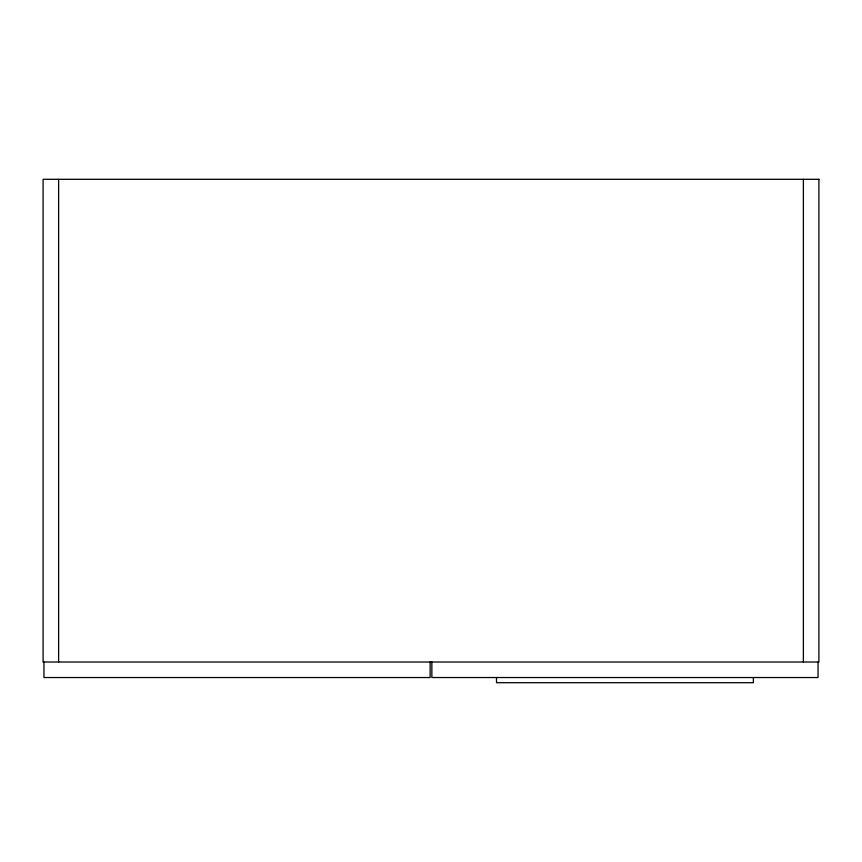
<?xml version="1.0" encoding="UTF-8"?>
<svg xmlns="http://www.w3.org/2000/svg" width="862" height="862" viewBox="0 0 862 862"><rect width="100%" height="100%" fill="white"/><g stroke="black" fill="none" stroke-linecap="round" stroke-linejoin="round"><path stroke-width="1.29" d="M818.038 662.016L818.038 677.532L431.862 677.532L431.862 662.016M803.384 179.296L803.384 662.016M753.388 677.532L753.388 682.704L496.512 682.704L496.512 677.532M430.138 662.016L430.138 677.532L43.962 677.532L43.962 662.016M58.616 179.296L58.616 662.016M818.9 179.296L43.1 179.296L43.1 662.016L818.9 662.016L818.9 179.296"/></g></svg>
